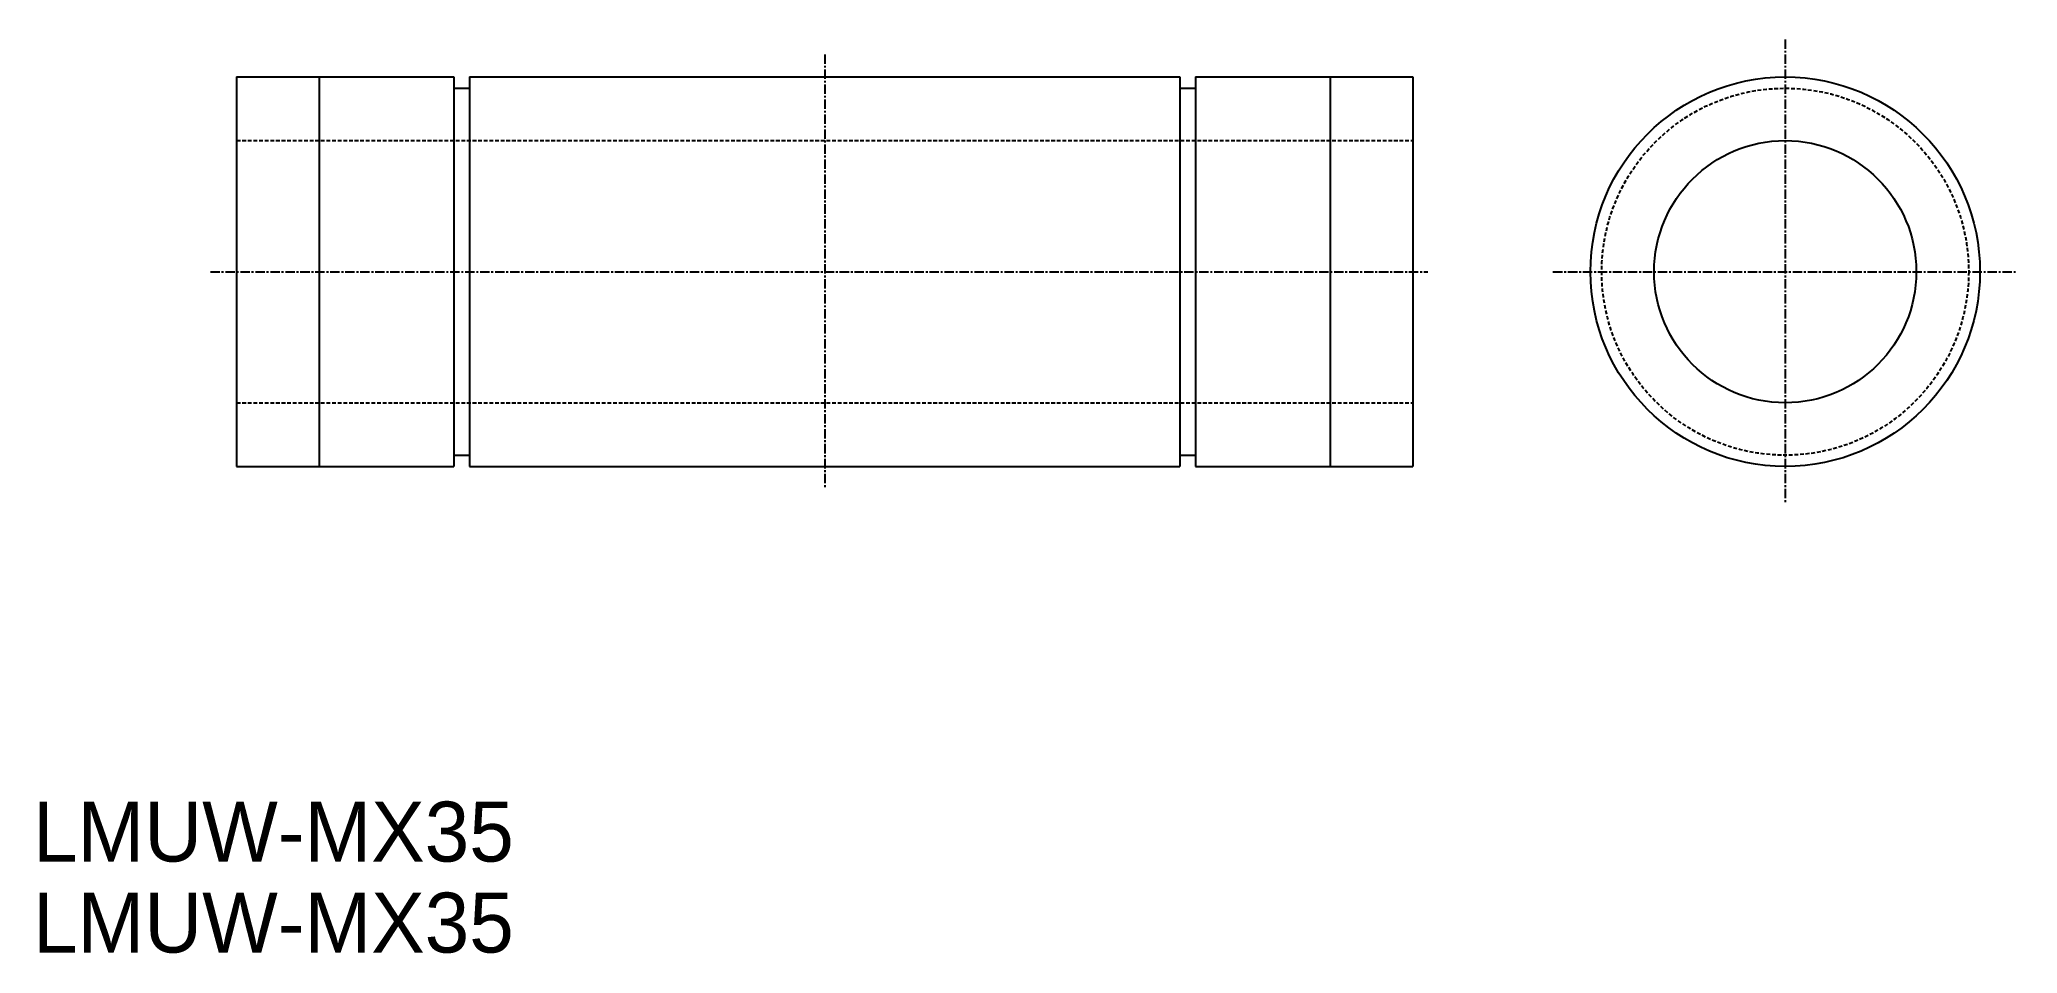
# Model space of a CAD drawing. Extents: x 267 to 531, y -117 to 5.
import ezdxf

# ---------------------------------------------------------------- set-up
doc = ezdxf.new("R2010")
doc.units = 0
doc.linetypes.add('CENTER', pattern=[2, 1.25, -0.25, 0.25, -0.25])
doc.linetypes.add('DASHED', pattern=[0.75, 0.5, -0.25])
doc.layers.get('0').update_dxf_attribs({"linetype": 'CONTINUOUS'})
doc.layers.add('CENTER', color=1, linetype='CENTER')

msp = doc.modelspace()

# ---------------------------------------------------------------- linework, layer by layer
at = {"color": 7, "linetype": 'CONTINUOUS'}
for p, q in [((293.02, 0.11), (322.02, 0.11)), ((293.02, 0.11), (293.02, -51.89)), ((304.02, 0.11), (304.02, -51.89)), ((322.02, 0.11), (322.02, -51.89)), ((324.12, 0.11), (418.92, 0.11)), ((324.12, 0.11), (324.12, -51.89)), ((418.92, 0.11), (418.92, -51.89)), ((421.02, 0.11), (450.02, 0.11)), ((421.02, 0.11), (421.02, -51.89)), ((439.02, 0.11), (439.02, -51.89)), ((450.02, 0.11), (450.02, -51.89)), ((322.02, -1.39), (324.12, -1.39)), ((418.92, -1.39), (421.02, -1.39)), ((293.02, -51.89), (322.02, -51.89)), ((322.02, -50.39), (324.12, -50.39)), ((324.12, -51.89), (418.92, -51.89)), ((418.92, -50.39), (421.02, -50.39)), ((421.02, -51.89), (450.02, -51.89))]:
    msp.add_line(p, q, dxfattribs=at)
at = {"color": 3, "linetype": 'DASHED'}
for p, q in [((293.02, -8.39), (450.02, -8.39)), ((293.02, -43.39), (450.02, -43.39))]:
    msp.add_line(p, q, dxfattribs=at)
at = {"color": 7, "linetype": 'CONTINUOUS'}
for radius in [26, 17.5]:
    msp.add_circle((499.75, -25.89), radius, dxfattribs=at)
at = {"color": 3, "linetype": 'DASHED'}
msp.add_circle((499.75, -25.89), 24.5, dxfattribs=at)
at = {"layer": 'CENTER', "color": 1, "linetype": 'CENTER'}
for p, q in [((371.52, 3.11), (371.52, -54.89)), ((499.75, 5.11), (499.75, -56.89)), ((289.52, -25.89), (452.02, -25.89)), ((468.75, -25.89), (530.75, -25.89))]:
    msp.add_line(p, q, dxfattribs=at)

# ---------------------------------------------------------------- texts
for p in [(265.83, -104.64), (265.83, -116.79)]:
    msp.add_text('LMUW-MX35', height=8).set_placement(p)

doc.saveas('drawing.dxf')
